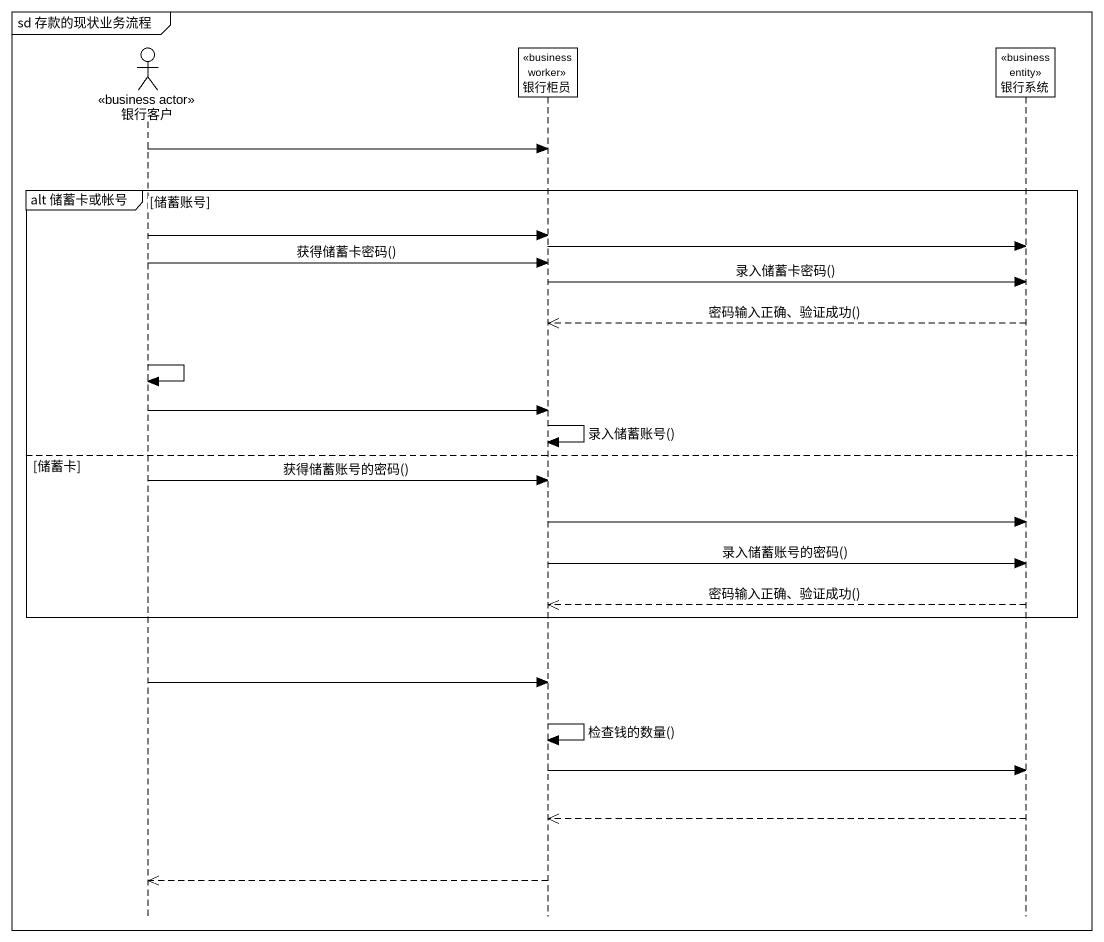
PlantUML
@startuml
mainframe sd 存款的现状业务流程
hide footbox
actor 银行客户 <<business actor>>
participant 银行柜员 <<business worker>>
participant 银行系统 <<business entity>>

银行客户 -> 银行柜员
group alt 储蓄卡或帐号 [储蓄账号]
  银行客户 -> 银行柜员
  银行柜员 -> 银行系统
  银行客户 -> 银行柜员 : 获得储蓄卡密码()
  银行柜员 -> 银行系统 : 录入储蓄卡密码()
  银行系统 -->> 银行柜员 : 密码输入正确、验证成功()
  银行客户 -> 银行客户
  银行客户 -> 银行柜员
  银行柜员 -> 银行柜员 : 录入储蓄账号()
else 储蓄卡
  银行客户 -> 银行柜员 : 获得储蓄账号的密码()
  银行柜员 -> 银行系统
  银行柜员 -> 银行系统 : 录入储蓄账号的密码()
  银行系统 -->> 银行柜员 : 密码输入正确、验证成功()
end
银行客户 -> 银行柜员
银行柜员 -> 银行柜员 : 检查钱的数量()
银行柜员 -> 银行系统
银行系统 -->> 银行柜员
银行柜员 -->> 银行客户
@enduml
